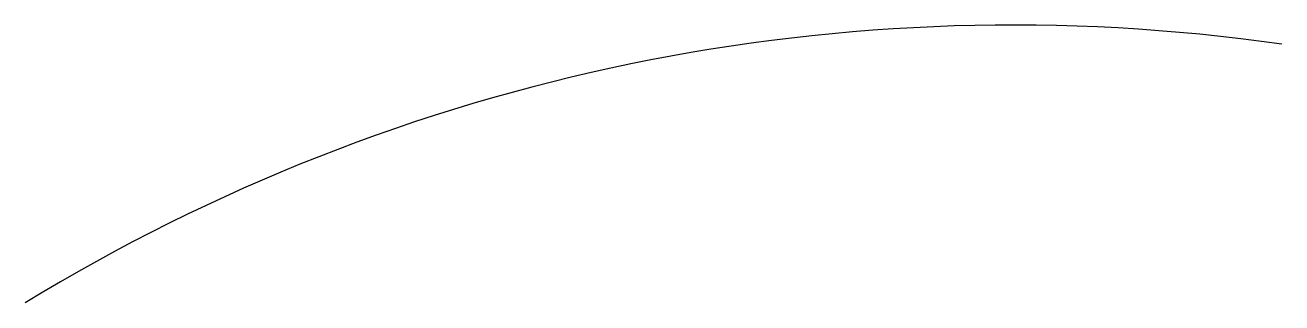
# Model space of a CAD drawing. Header units: millimetres. Extents: x 1795 to 2833, y 1148 to 1378.
import ezdxf

# ---------------------------------------------------------------- set-up
doc = ezdxf.new("R2010")
doc.units = ezdxf.units.MM

msp = doc.modelspace()

# ---------------------------------------------------------------- linework, layer by layer
msp.add_arc((2610.8, -187.7), 1565.3, 81.8432, 121.4185)

doc.saveas('drawing.dxf')
